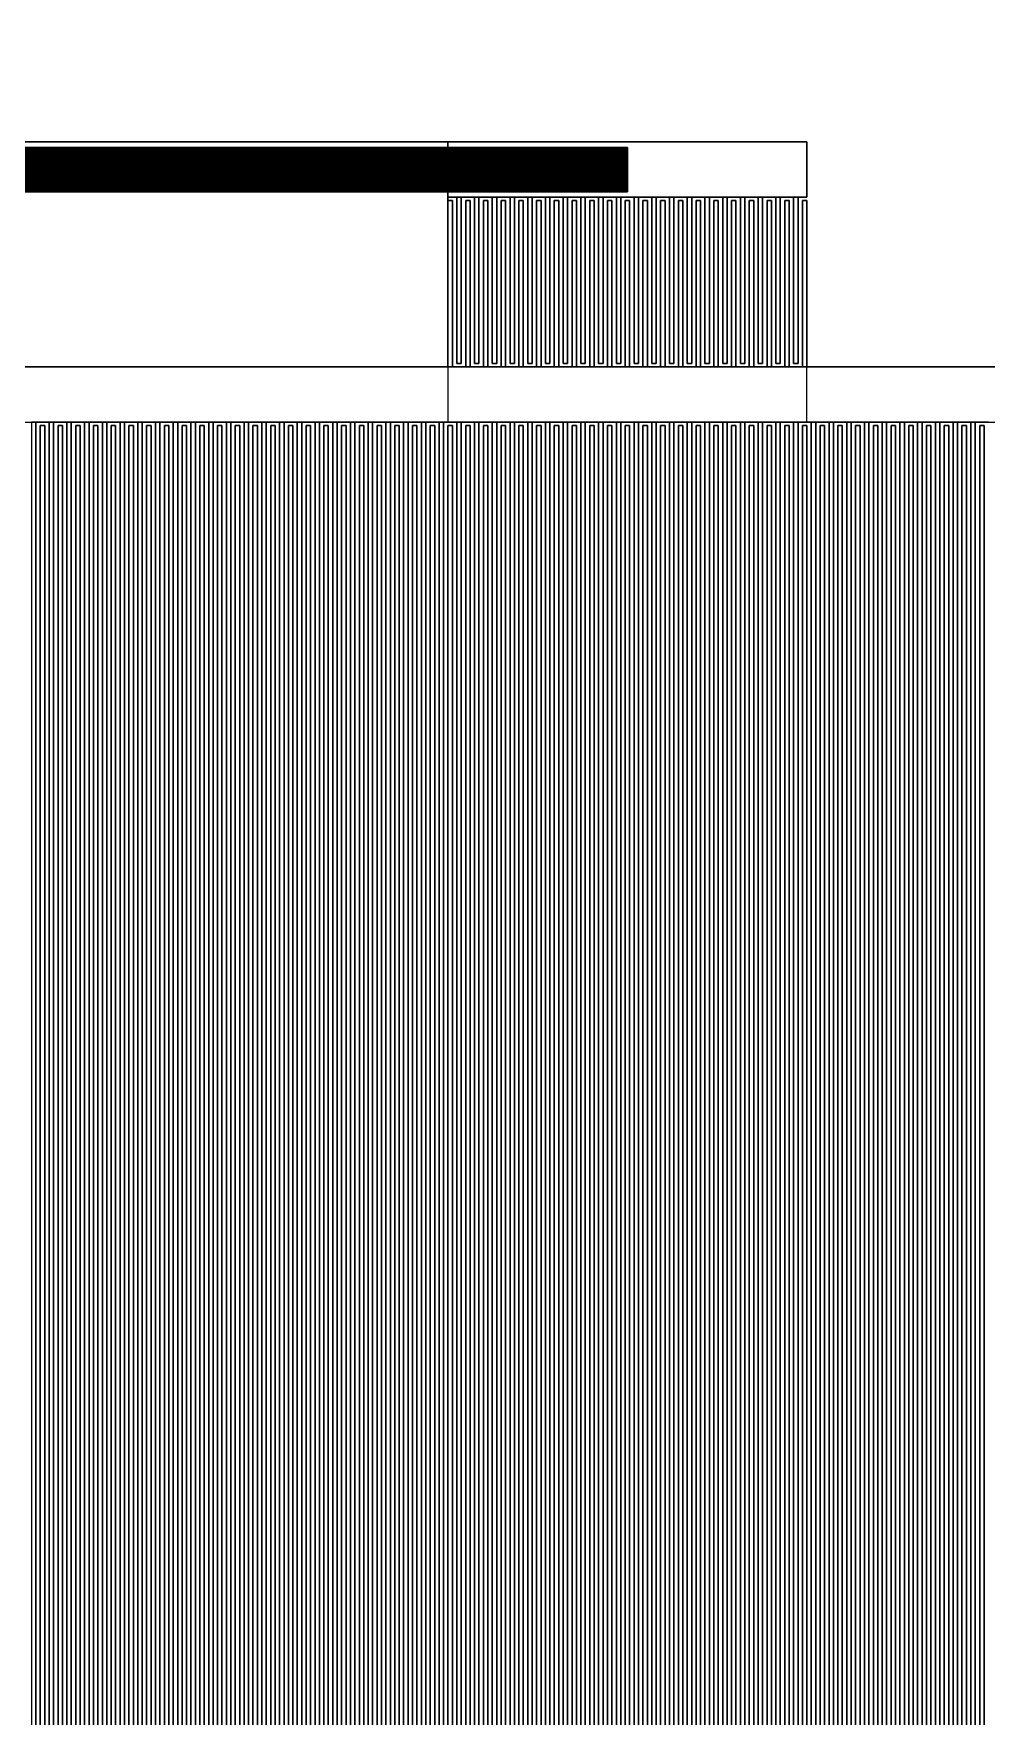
# Model space of a CAD drawing. Extents: x -11215 to 11250, y -11250 to 11250.
# Drawn here: x 2990 to 3420, y -4084 to -3324 of the extents above; entities that cross this region are included whole.
import ezdxf

# ---------------------------------------------------------------- set-up
doc = ezdxf.new("R2010")
doc.units = 0
doc.layers.get('0').update_dxf_attribs({"linetype": 'CONTINUOUS'})
doc.layers.add('CIF_NbWiring', color=7, linetype='CONTINUOUS')

# ---------------------------------------------------------------- blocks, each defined once
blk = doc.blocks.new('MS-Caps')
at = {"layer": 'CIF_NbWiring'}
blk.add_lwpolyline([(50, -3448.25), (54, -3448.25), (54, -3523.25), (56, -3523.25), (56, -3448.25), (62, -3448.25), (62, -3523.25), (64, -3523.25), (64, -3448.25), (70, -3448.25), (70, -3523.25), (72, -3523.25), (72, -3448.25), (78, -3448.25), (78, -3523.25), (80, -3523.25), (80, -3448.25), (86, -3448.25), (86, -3523.25), (88, -3523.25), (88, -3448.25), (94, -3448.25), (94, -3523.25), (96, -3523.25), (96, -3448.25), (102, -3448.25), (102, -3523.25), (104, -3523.25), (104, -3448.25), (110, -3448.25), (110, -3523.25), (112, -3523.25), (112, -3448.25), (118, -3448.25), (118, -3523.25), (120, -3523.25), (120, -3448.25), (126, -3448.25), (126, -3523.25), (128, -3523.25), (128, -3448.25), (134, -3448.25), (134, -3523.25), (136, -3523.25), (136, -3448.25), (142, -3448.25), (142, -3523.25), (144, -3523.25), (144, -3448.25), (150, -3448.25), (150, -3523.25), (152, -3523.25), (152, -3448.25), (158, -3448.25), (158, -3523.25), (160, -3523.25), (160, -3448.25), (166, -3448.25), (166, -3523.25), (168, -3523.25), (168, -3448.25), (174, -3448.25), (174, -3523.25), (176, -3523.25), (176, -3448.25), (182, -3448.25), (182, -3523.25), (184, -3523.25), (184, -3448.25), (190, -3448.25), (190, -3523.25), (192, -3523.25), (192, -3448.25), (198, -3448.25), (198, -3523.25), (200, -3523.25), (200, -3448.25), (206, -3448.25), (206, -3523.25), (208, -3523.25), (208, -3448.25), (212, -3448.25), (212, -3423.25), (50, -3423.25)], close=True, dxfattribs=at)
for points in [[(-136, -4549.75), (-136, -3549.75), (-130, -3549.75), (-130, -4549.75)], [(-128, -4549.75), (-128, -3549.75), (-122, -3549.75), (-122, -4549.75)], [(-120, -4549.75), (-120, -3549.75), (-114, -3549.75), (-114, -4549.75)], [(-112, -4549.75), (-112, -3549.75), (-106, -3549.75), (-106, -4549.75)], [(-104, -4549.75), (-104, -3549.75), (-98, -3549.75), (-98, -4549.75)], [(-96, -4549.75), (-96, -3549.75), (-90, -3549.75), (-90, -4549.75)], [(-88, -4549.75), (-88, -3549.75), (-82, -3549.75), (-82, -4549.75)], [(-80, -4549.75), (-80, -3549.75), (-74, -3549.75), (-74, -4549.75)], [(-72, -4549.75), (-72, -3549.75), (-66, -3549.75), (-66, -4549.75)], [(-64, -4549.75), (-64, -3549.75), (-58, -3549.75), (-58, -4549.75)], [(-56, -4549.75), (-56, -3549.75), (-50, -3549.75), (-50, -4549.75)], [(-48, -4549.75), (-48, -3549.75), (-42, -3549.75), (-42, -4549.75)], [(-40, -4549.75), (-40, -3549.75), (-34, -3549.75), (-34, -4549.75)], [(-32, -4549.75), (-32, -3549.75), (-26, -3549.75), (-26, -4549.75)], [(-24, -4549.75), (-24, -3549.75), (-18, -3549.75), (-18, -4549.75)], [(-16, -4549.75), (-16, -3549.75), (-10, -3549.75), (-10, -4549.75)], [(-8, -4549.75), (-8, -3549.75), (-2, -3549.75), (-2, -4549.75)], [(0, -4549.75), (0, -3549.75), (6, -3549.75), (6, -4549.75)], [(8, -4549.75), (8, -3549.75), (14, -3549.75), (14, -4549.75)], [(16, -4549.75), (16, -3549.75), (22, -3549.75), (22, -4549.75)], [(24, -4549.75), (24, -3549.75), (30, -3549.75), (30, -4549.75)], [(32, -4549.75), (32, -3549.75), (38, -3549.75), (38, -4549.75)], [(40, -4549.75), (40, -3549.75), (46, -3549.75), (46, -4549.75)], [(48, -4549.75), (48, -3549.75), (54, -3549.75), (54, -4549.75)], [(56, -4549.75), (56, -3549.75), (62, -3549.75), (62, -4549.75)], [(64, -4549.75), (64, -3549.75), (70, -3549.75), (70, -4549.75)], [(72, -4549.75), (72, -3549.75), (78, -3549.75), (78, -4549.75)], [(80, -4549.75), (80, -3549.75), (86, -3549.75), (86, -4549.75)], [(88, -4549.75), (88, -3549.75), (94, -3549.75), (94, -4549.75)], [(96, -4549.75), (96, -3549.75), (102, -3549.75), (102, -4549.75)], [(104, -4549.75), (104, -3549.75), (110, -3549.75), (110, -4549.75)], [(112, -4549.75), (112, -3549.75), (118, -3549.75), (118, -4549.75)], [(120, -4549.75), (120, -3549.75), (126, -3549.75), (126, -4549.75)], [(128, -4549.75), (128, -3549.75), (134, -3549.75), (134, -4549.75)], [(136, -4549.75), (136, -3549.75), (142, -3549.75), (142, -4549.75)], [(144, -4549.75), (144, -3549.75), (150, -3549.75), (150, -4549.75)], [(152, -4549.75), (152, -3549.75), (158, -3549.75), (158, -4549.75)], [(160, -4549.75), (160, -3549.75), (166, -3549.75), (166, -4549.75)], [(168, -4549.75), (168, -3549.75), (174, -3549.75), (174, -4549.75)], [(176, -4549.75), (176, -3549.75), (182, -3549.75), (182, -4549.75)], [(184, -4549.75), (184, -3549.75), (190, -3549.75), (190, -4549.75)], [(192, -4549.75), (192, -3549.75), (198, -3549.75), (198, -4549.75)], [(200, -4549.75), (200, -3549.75), (206, -3549.75), (206, -4549.75)], [(208, -4549.75), (208, -3549.75), (214, -3549.75), (214, -4549.75)], [(216, -4549.75), (216, -3549.75), (222, -3549.75), (222, -4549.75)], [(224, -4549.75), (224, -3549.75), (230, -3549.75), (230, -4549.75)], [(232, -4549.75), (232, -3549.75), (238, -3549.75), (238, -4549.75)], [(240, -4549.75), (240, -3549.75), (246, -3549.75), (246, -4549.75)], [(248, -4549.75), (248, -3549.75), (254, -3549.75), (254, -4549.75)], [(256, -4549.75), (256, -3549.75), (262, -3549.75), (262, -4549.75)], [(264, -4549.75), (264, -3549.75), (270, -3549.75), (270, -4549.75)], [(272, -4549.75), (272, -3549.75), (278, -3549.75), (278, -4549.75)], [(280, -4549.75), (280, -3549.75), (286, -3549.75), (286, -4549.75)], [(288, -4549.75), (288, -3549.75), (294, -3549.75)], [(1169.5, -3524.75), (212, -3524.75), (212, -3449.75), (210, -3449.75), (210, -3524.75), (204, -3524.75), (204, -3449.75), (202, -3449.75), (202, -3524.75), (196, -3524.75), (196, -3449.75), (194, -3449.75), (194, -3524.75), (188, -3524.75), (188, -3449.75), (186, -3449.75), (186, -3524.75), (180, -3524.75), (180, -3449.75), (178, -3449.75), (178, -3524.75), (172, -3524.75), (172, -3449.75), (170, -3449.75), (170, -3524.75), (164, -3524.75), (164, -3449.75), (162, -3449.75), (162, -3524.75), (156, -3524.75), (156, -3449.75), (154, -3449.75), (154, -3524.75), (148, -3524.75), (148, -3449.75), (146, -3449.75), (146, -3524.75), (140, -3524.75), (140, -3449.75), (138, -3449.75), (138, -3524.75), (132, -3524.75), (132, -3449.75), (130, -3449.75), (130, -3524.75), (124, -3524.75), (124, -3449.75), (122, -3449.75), (122, -3524.75), (116, -3524.75), (116, -3449.75), (114, -3449.75), (114, -3524.75), (108, -3524.75), (108, -3449.75), (106, -3449.75), (106, -3524.75), (100, -3524.75), (100, -3449.75), (98, -3449.75), (98, -3524.75), (92, -3524.75), (92, -3449.75), (90, -3449.75), (90, -3524.75), (84, -3524.75), (84, -3449.75), (82, -3449.75), (82, -3524.75), (76, -3524.75), (76, -3449.75), (74, -3449.75), (74, -3524.75), (68, -3524.75), (68, -3449.75), (66, -3449.75), (66, -3524.75), (60, -3524.75), (60, -3449.75), (58, -3449.75), (58, -3524.75), (52, -3524.75), (52, -3449.75), (50, -3449.75), (50, -3524.75), (-870, -3524.75)], [(292, -4551.25), (292, -3551.25), (290, -3551.25), (290, -4551.25)], [(284, -4551.25), (284, -3551.25), (282, -3551.25), (282, -4551.25)], [(276, -4551.25), (276, -3551.25), (274, -3551.25), (274, -4551.25)], [(268, -4551.25), (268, -3551.25), (266, -3551.25), (266, -4551.25)], [(260, -4551.25), (260, -3551.25), (258, -3551.25), (258, -4551.25)], [(252, -4551.25), (252, -3551.25), (250, -3551.25), (250, -4551.25)], [(244, -4551.25), (244, -3551.25), (242, -3551.25), (242, -4551.25)], [(236, -4551.25), (236, -3551.25), (234, -3551.25), (234, -4551.25)], [(228, -4551.25), (228, -3551.25), (226, -3551.25), (226, -4551.25)], [(220, -4551.25), (220, -3551.25), (218, -3551.25), (218, -4551.25)], [(212, -4551.25), (212, -3551.25), (210, -3551.25), (210, -4551.25)], [(204, -4551.25), (204, -3551.25), (202, -3551.25), (202, -4551.25)], [(196, -4551.25), (196, -3551.25), (194, -3551.25), (194, -4551.25)], [(188, -4551.25), (188, -3551.25), (186, -3551.25), (186, -4551.25)], [(180, -4551.25), (180, -3551.25), (178, -3551.25), (178, -4551.25)], [(172, -4551.25), (172, -3551.25), (170, -3551.25), (170, -4551.25)], [(164, -4551.25), (164, -3551.25), (162, -3551.25), (162, -4551.25)], [(156, -4551.25), (156, -3551.25), (154, -3551.25), (154, -4551.25)], [(148, -4551.25), (148, -3551.25), (146, -3551.25), (146, -4551.25)], [(140, -4551.25), (140, -3551.25), (138, -3551.25), (138, -4551.25)], [(132, -4551.25), (132, -3551.25), (130, -3551.25), (130, -4551.25)], [(124, -4551.25), (124, -3551.25), (122, -3551.25), (122, -4551.25)], [(116, -4551.25), (116, -3551.25), (114, -3551.25), (114, -4551.25)], [(108, -4551.25), (108, -3551.25), (106, -3551.25), (106, -4551.25)], [(100, -4551.25), (100, -3551.25), (98, -3551.25), (98, -4551.25)], [(92, -4551.25), (92, -3551.25), (90, -3551.25), (90, -4551.25)], [(84, -4551.25), (84, -3551.25), (82, -3551.25), (82, -4551.25)], [(76, -4551.25), (76, -3551.25), (74, -3551.25), (74, -4551.25)], [(68, -4551.25), (68, -3551.25), (66, -3551.25), (66, -4551.25)], [(60, -4551.25), (60, -3551.25), (58, -3551.25), (58, -4551.25)], [(52, -4551.25), (52, -3551.25), (50, -3551.25), (50, -4551.25)], [(44, -4551.25), (44, -3551.25), (42, -3551.25), (42, -4551.25)], [(36, -4551.25), (36, -3551.25), (34, -3551.25), (34, -4551.25)], [(28, -4551.25), (28, -3551.25), (26, -3551.25), (26, -4551.25)], [(20, -4551.25), (20, -3551.25), (18, -3551.25), (18, -4551.25)], [(12, -4551.25), (12, -3551.25), (10, -3551.25), (10, -4551.25)], [(4, -4551.25), (4, -3551.25), (2, -3551.25), (2, -4551.25)], [(-4, -4551.25), (-4, -3551.25), (-6, -3551.25), (-6, -4551.25)], [(-12, -4551.25), (-12, -3551.25), (-14, -3551.25), (-14, -4551.25)], [(-20, -4551.25), (-20, -3551.25), (-22, -3551.25), (-22, -4551.25)], [(-28, -4551.25), (-28, -3551.25), (-30, -3551.25), (-30, -4551.25)], [(-36, -4551.25), (-36, -3551.25), (-38, -3551.25), (-38, -4551.25)], [(-44, -4551.25), (-44, -3551.25), (-46, -3551.25), (-46, -4551.25)], [(-52, -4551.25), (-52, -3551.25), (-54, -3551.25), (-54, -4551.25)], [(-60, -4551.25), (-60, -3551.25), (-62, -3551.25), (-62, -4551.25)], [(-68, -4551.25), (-68, -3551.25), (-70, -3551.25), (-70, -4551.25)], [(-76, -4551.25), (-76, -3551.25), (-78, -3551.25), (-78, -4551.25)], [(-84, -4551.25), (-84, -3551.25), (-86, -3551.25), (-86, -4551.25)], [(-92, -4551.25), (-92, -3551.25), (-94, -3551.25), (-94, -4551.25)], [(-100, -4551.25), (-100, -3551.25), (-102, -3551.25), (-102, -4551.25)], [(-108, -4551.25), (-108, -3551.25), (-110, -3551.25), (-110, -4551.25)], [(-116, -4551.25), (-116, -3551.25), (-118, -3551.25), (-118, -4551.25)], [(-124, -4551.25), (-124, -3551.25), (-126, -3551.25), (-126, -4551.25)], [(-132, -4551.25), (-132, -3551.25), (-134, -3551.25), (-134, -4551.25)]]:
    blk.add_lwpolyline(points, dxfattribs=at)
blk = doc.blocks.new('MS-Caps_r')
at = {"layer": 'CIF_NbWiring'}
for points in [[(-1375, -3423.25), (212, -3423.25), (212, -3448.25), (208, -3448.25), (208, -3523.25), (206, -3523.25), (206, -3448.25), (200, -3448.25), (200, -3523.25), (198, -3523.25), (198, -3448.25), (192, -3448.25), (192, -3523.25), (190, -3523.25), (190, -3448.25), (184, -3448.25), (184, -3523.25), (182, -3523.25), (182, -3448.25), (176, -3448.25), (176, -3523.25), (174, -3523.25), (174, -3448.25), (168, -3448.25), (168, -3523.25), (166, -3523.25), (166, -3448.25), (160, -3448.25), (160, -3523.25), (158, -3523.25), (158, -3448.25), (152, -3448.25), (152, -3523.25), (150, -3523.25), (150, -3448.25), (144, -3448.25), (144, -3523.25), (142, -3523.25), (142, -3448.25), (136, -3448.25), (136, -3523.25), (134, -3523.25), (134, -3448.25), (128, -3448.25), (128, -3523.25), (126, -3523.25), (126, -3448.25), (120, -3448.25), (120, -3523.25), (118, -3523.25), (118, -3448.25), (112, -3448.25), (112, -3523.25), (110, -3523.25), (110, -3448.25), (104, -3448.25), (104, -3523.25), (102, -3523.25), (102, -3448.25), (96, -3448.25), (96, -3523.25), (94, -3523.25), (94, -3448.25), (88, -3448.25), (88, -3523.25), (86, -3523.25), (86, -3448.25), (80, -3448.25), (80, -3523.25), (78, -3523.25), (78, -3448.25), (72, -3448.25), (72, -3523.25), (70, -3523.25), (70, -3448.25), (64, -3448.25), (64, -3523.25), (62, -3523.25), (62, -3448.25), (56, -3448.25), (56, -3523.25), (54, -3523.25), (54, -3448.25), (50, -3448.25), (50, -3449.75), (52, -3449.75), (52, -3524.75), (58, -3524.75), (58, -3449.75), (60, -3449.75), (60, -3524.75), (66, -3524.75), (66, -3449.75), (68, -3449.75), (68, -3524.75), (74, -3524.75), (74, -3449.75), (76, -3449.75), (76, -3524.75), (82, -3524.75), (82, -3449.75), (84, -3449.75), (84, -3524.75), (90, -3524.75), (90, -3449.75), (92, -3449.75), (92, -3524.75), (98, -3524.75), (98, -3449.75), (100, -3449.75), (100, -3524.75), (106, -3524.75), (106, -3449.75), (108, -3449.75), (108, -3524.75), (114, -3524.75), (114, -3449.75), (116, -3449.75), (116, -3524.75), (122, -3524.75), (122, -3449.75), (124, -3449.75), (124, -3524.75), (130, -3524.75), (130, -3449.75), (132, -3449.75), (132, -3524.75), (138, -3524.75), (138, -3449.75), (140, -3449.75), (140, -3524.75), (146, -3524.75), (146, -3449.75), (148, -3449.75), (148, -3524.75), (154, -3524.75), (154, -3449.75), (156, -3449.75), (156, -3524.75), (162, -3524.75), (162, -3449.75), (164, -3449.75), (164, -3524.75), (170, -3524.75), (170, -3449.75), (172, -3449.75), (172, -3524.75), (178, -3524.75), (178, -3449.75), (180, -3449.75), (180, -3524.75), (186, -3524.75), (186, -3449.75), (188, -3449.75), (188, -3524.75), (194, -3524.75), (194, -3449.75), (196, -3449.75), (196, -3524.75), (202, -3524.75), (202, -3449.75), (204, -3449.75), (204, -3524.75), (210, -3524.75), (210, -3449.75), (212, -3449.75), (212, -3524.75), (1169.5, -3524.75)], [(294, -3549.75), (288, -3549.75), (288, -4549.75)], [(286, -4549.75), (286, -3549.75), (280, -3549.75), (280, -4549.75)], [(278, -4549.75), (278, -3549.75), (272, -3549.75), (272, -4549.75)], [(270, -4549.75), (270, -3549.75), (264, -3549.75), (264, -4549.75)], [(262, -4549.75), (262, -3549.75), (256, -3549.75), (256, -4549.75)], [(254, -4549.75), (254, -3549.75), (248, -3549.75), (248, -4549.75)], [(246, -4549.75), (246, -3549.75), (240, -3549.75), (240, -4549.75)], [(238, -4549.75), (238, -3549.75), (232, -3549.75), (232, -4549.75)], [(230, -4549.75), (230, -3549.75), (224, -3549.75), (224, -4549.75)], [(222, -4549.75), (222, -3549.75), (216, -3549.75), (216, -4549.75)], [(214, -4549.75), (214, -3549.75), (208, -3549.75), (208, -4549.75)], [(206, -4549.75), (206, -3549.75), (200, -3549.75), (200, -4549.75)], [(198, -4549.75), (198, -3549.75), (192, -3549.75), (192, -4549.75)], [(190, -4549.75), (190, -3549.75), (184, -3549.75), (184, -4549.75)], [(182, -4549.75), (182, -3549.75), (176, -3549.75), (176, -4549.75)], [(174, -4549.75), (174, -3549.75), (168, -3549.75), (168, -4549.75)], [(166, -4549.75), (166, -3549.75), (160, -3549.75), (160, -4549.75)], [(158, -4549.75), (158, -3549.75), (152, -3549.75), (152, -4549.75)], [(150, -4549.75), (150, -3549.75), (144, -3549.75), (144, -4549.75)], [(142, -4549.75), (142, -3549.75), (136, -3549.75), (136, -4549.75)], [(134, -4549.75), (134, -3549.75), (128, -3549.75), (128, -4549.75)], [(126, -4549.75), (126, -3549.75), (120, -3549.75), (120, -4549.75)], [(118, -4549.75), (118, -3549.75), (112, -3549.75), (112, -4549.75)], [(110, -4549.75), (110, -3549.75), (104, -3549.75), (104, -4549.75)], [(102, -4549.75), (102, -3549.75), (96, -3549.75), (96, -4549.75)], [(94, -4549.75), (94, -3549.75), (88, -3549.75), (88, -4549.75)], [(86, -4549.75), (86, -3549.75), (80, -3549.75), (80, -4549.75)], [(78, -4549.75), (78, -3549.75), (72, -3549.75), (72, -4549.75)], [(70, -4549.75), (70, -3549.75), (64, -3549.75), (64, -4549.75)], [(62, -4549.75), (62, -3549.75), (56, -3549.75), (56, -4549.75)], [(54, -4549.75), (54, -3549.75), (48, -3549.75), (48, -4549.75)], [(46, -4549.75), (46, -3549.75), (40, -3549.75), (40, -4549.75)], [(38, -4549.75), (38, -3549.75), (32, -3549.75), (32, -4549.75)], [(30, -4549.75), (30, -3549.75), (24, -3549.75), (24, -4549.75)], [(22, -4549.75), (22, -3549.75), (16, -3549.75), (16, -4549.75)], [(14, -4549.75), (14, -3549.75), (8, -3549.75), (8, -4549.75)], [(6, -4549.75), (6, -3549.75), (0, -3549.75), (0, -4549.75)], [(-2, -4549.75), (-2, -3549.75), (-8, -3549.75), (-8, -4549.75)], [(-10, -4549.75), (-10, -3549.75), (-16, -3549.75), (-16, -4549.75)], [(-18, -4549.75), (-18, -3549.75), (-24, -3549.75), (-24, -4549.75)], [(-26, -4549.75), (-26, -3549.75), (-32, -3549.75), (-32, -4549.75)], [(-34, -4549.75), (-34, -3549.75), (-40, -3549.75), (-40, -4549.75)], [(-42, -4549.75), (-42, -3549.75), (-48, -3549.75), (-48, -4549.75)], [(-50, -4549.75), (-50, -3549.75), (-56, -3549.75), (-56, -4549.75)], [(-58, -4549.75), (-58, -3549.75), (-64, -3549.75), (-64, -4549.75)], [(-66, -4549.75), (-66, -3549.75), (-72, -3549.75), (-72, -4549.75)], [(-74, -4549.75), (-74, -3549.75), (-80, -3549.75), (-80, -4549.75)], [(-82, -4549.75), (-82, -3549.75), (-88, -3549.75), (-88, -4549.75)], [(-90, -4549.75), (-90, -3549.75), (-96, -3549.75), (-96, -4549.75)], [(-98, -4549.75), (-98, -3549.75), (-104, -3549.75), (-104, -4549.75)], [(-106, -4549.75), (-106, -3549.75), (-112, -3549.75), (-112, -4549.75)], [(-114, -4549.75), (-114, -3549.75), (-120, -3549.75), (-120, -4549.75)], [(-122, -4549.75), (-122, -3549.75), (-128, -3549.75), (-128, -4549.75)], [(-130, -4549.75), (-130, -3549.75), (-136, -3549.75), (-136, -4549.75)], [(-134, -4551.25), (-134, -3551.25), (-132, -3551.25), (-132, -4551.25)], [(-126, -4551.25), (-126, -3551.25), (-124, -3551.25), (-124, -4551.25)], [(-118, -4551.25), (-118, -3551.25), (-116, -3551.25), (-116, -4551.25)], [(-110, -4551.25), (-110, -3551.25), (-108, -3551.25), (-108, -4551.25)], [(-102, -4551.25), (-102, -3551.25), (-100, -3551.25), (-100, -4551.25)], [(-94, -4551.25), (-94, -3551.25), (-92, -3551.25), (-92, -4551.25)], [(-86, -4551.25), (-86, -3551.25), (-84, -3551.25), (-84, -4551.25)], [(-78, -4551.25), (-78, -3551.25), (-76, -3551.25), (-76, -4551.25)], [(-70, -4551.25), (-70, -3551.25), (-68, -3551.25), (-68, -4551.25)], [(-62, -4551.25), (-62, -3551.25), (-60, -3551.25), (-60, -4551.25)], [(-54, -4551.25), (-54, -3551.25), (-52, -3551.25), (-52, -4551.25)], [(-46, -4551.25), (-46, -3551.25), (-44, -3551.25), (-44, -4551.25)], [(-38, -4551.25), (-38, -3551.25), (-36, -3551.25), (-36, -4551.25)], [(-30, -4551.25), (-30, -3551.25), (-28, -3551.25), (-28, -4551.25)], [(-22, -4551.25), (-22, -3551.25), (-20, -3551.25), (-20, -4551.25)], [(-14, -4551.25), (-14, -3551.25), (-12, -3551.25), (-12, -4551.25)], [(-6, -4551.25), (-6, -3551.25), (-4, -3551.25), (-4, -4551.25)], [(2, -4551.25), (2, -3551.25), (4, -3551.25), (4, -4551.25)], [(10, -4551.25), (10, -3551.25), (12, -3551.25), (12, -4551.25)], [(18, -4551.25), (18, -3551.25), (20, -3551.25), (20, -4551.25)], [(26, -4551.25), (26, -3551.25), (28, -3551.25), (28, -4551.25)], [(34, -4551.25), (34, -3551.25), (36, -3551.25), (36, -4551.25)], [(42, -4551.25), (42, -3551.25), (44, -3551.25), (44, -4551.25)], [(50, -4551.25), (50, -3551.25), (52, -3551.25), (52, -4551.25)], [(58, -4551.25), (58, -3551.25), (60, -3551.25), (60, -4551.25)], [(66, -4551.25), (66, -3551.25), (68, -3551.25), (68, -4551.25)], [(74, -4551.25), (74, -3551.25), (76, -3551.25), (76, -4551.25)], [(82, -4551.25), (82, -3551.25), (84, -3551.25), (84, -4551.25)], [(90, -4551.25), (90, -3551.25), (92, -3551.25), (92, -4551.25)], [(98, -4551.25), (98, -3551.25), (100, -3551.25), (100, -4551.25)], [(106, -4551.25), (106, -3551.25), (108, -3551.25), (108, -4551.25)], [(114, -4551.25), (114, -3551.25), (116, -3551.25), (116, -4551.25)], [(122, -4551.25), (122, -3551.25), (124, -3551.25), (124, -4551.25)], [(130, -4551.25), (130, -3551.25), (132, -3551.25), (132, -4551.25)], [(138, -4551.25), (138, -3551.25), (140, -3551.25), (140, -4551.25)], [(146, -4551.25), (146, -3551.25), (148, -3551.25), (148, -4551.25)], [(154, -4551.25), (154, -3551.25), (156, -3551.25), (156, -4551.25)], [(162, -4551.25), (162, -3551.25), (164, -3551.25), (164, -4551.25)], [(170, -4551.25), (170, -3551.25), (172, -3551.25), (172, -4551.25)], [(178, -4551.25), (178, -3551.25), (180, -3551.25), (180, -4551.25)], [(186, -4551.25), (186, -3551.25), (188, -3551.25), (188, -4551.25)], [(194, -4551.25), (194, -3551.25), (196, -3551.25), (196, -4551.25)], [(202, -4551.25), (202, -3551.25), (204, -3551.25), (204, -4551.25)], [(210, -4551.25), (210, -3551.25), (212, -3551.25), (212, -4551.25)], [(218, -4551.25), (218, -3551.25), (220, -3551.25), (220, -4551.25)], [(226, -4551.25), (226, -3551.25), (228, -3551.25), (228, -4551.25)], [(234, -4551.25), (234, -3551.25), (236, -3551.25), (236, -4551.25)], [(242, -4551.25), (242, -3551.25), (244, -3551.25), (244, -4551.25)], [(250, -4551.25), (250, -3551.25), (252, -3551.25), (252, -4551.25)], [(258, -4551.25), (258, -3551.25), (260, -3551.25), (260, -4551.25)], [(266, -4551.25), (266, -3551.25), (268, -3551.25), (268, -4551.25)], [(274, -4551.25), (274, -3551.25), (276, -3551.25), (276, -4551.25)], [(282, -4551.25), (282, -3551.25), (284, -3551.25), (284, -4551.25)], [(290, -4551.25), (290, -3551.25), (292, -3551.25), (292, -4551.25)], [(1169.5, -4576.25), (-870, -4576.25), (-870, -3524.75), (50, -3524.75), (50, -3423.25), (-1375, -3423.25), (-1375, -8800)]]:
    blk.add_lwpolyline(points, dxfattribs=at)
blk = doc.blocks.new('MS-Feeds_r')
at = {"layer": 'CIF_NbWiring'}
blk.add_lwpolyline([(-5200, 604.75), (-5200, -3375.25), (-1992, -3375.25), (-1992, -3395.25), (-5200, -3395.25), (-5200, -7375.25), (-1992, -7375.25), (-1992, -7395.25), (-5200, -7395.25), (-5200, -10000), (-4750, -10000), (-4750, -11000), (-5750, -11000), (-5750, -11250), (4750, -11250)], dxfattribs=at)
blk = doc.blocks.new('MS-Feeds')
at = {"layer": 'CIF_NbWiring'}
blk.add_lwpolyline([(-5300, 10000), (-5300, -10000), (-5750, -10000), (-5750, -11000), (-4750, -11000), (-4750, -10000), (-5200, -10000), (-5200, -7395.25), (-1992, -7395.25), (-1992, -7375.25), (-5200, -7375.25), (-5200, -3395.25), (-1992, -3395.25), (-1992, -3375.25), (-5200, -3375.25), (-5200, 604.75)], dxfattribs=at)

msp = doc.modelspace()

# ---------------------------------------------------------------- linework, layer by layer
at = {"layer": 'CIF_NbWiring'}
for points in [[(3177, -3397.75), (3339, -3397.75), (3339, -3372.75), (3177, -3372.75)], [(3177, -3474.25), (3179, -3474.25), (3179, -3399.25), (3177, -3399.25)], [(3181, -3472.75), (3183, -3472.75), (3183, -3397.75), (3181, -3397.75)], [(3185, -3474.25), (3187, -3474.25), (3187, -3399.25), (3185, -3399.25)], [(3189, -3472.75), (3191, -3472.75), (3191, -3397.75), (3189, -3397.75)], [(3193, -3474.25), (3195, -3474.25), (3195, -3399.25), (3193, -3399.25)], [(3197, -3472.75), (3199, -3472.75), (3199, -3397.75), (3197, -3397.75)], [(3201, -3474.25), (3203, -3474.25), (3203, -3399.25), (3201, -3399.25)], [(3205, -3472.75), (3207, -3472.75), (3207, -3397.75), (3205, -3397.75)], [(3209, -3474.25), (3211, -3474.25), (3211, -3399.25), (3209, -3399.25)], [(3213, -3472.75), (3215, -3472.75), (3215, -3397.75), (3213, -3397.75)], [(3217, -3474.25), (3219, -3474.25), (3219, -3399.25), (3217, -3399.25)], [(3221, -3472.75), (3223, -3472.75), (3223, -3397.75), (3221, -3397.75)], [(3225, -3474.25), (3227, -3474.25), (3227, -3399.25), (3225, -3399.25)], [(3229, -3472.75), (3231, -3472.75), (3231, -3397.75), (3229, -3397.75)], [(3233, -3474.25), (3235, -3474.25), (3235, -3399.25), (3233, -3399.25)], [(3237, -3472.75), (3239, -3472.75), (3239, -3397.75), (3237, -3397.75)], [(3241, -3474.25), (3243, -3474.25), (3243, -3399.25), (3241, -3399.25)], [(3245, -3472.75), (3247, -3472.75), (3247, -3397.75), (3245, -3397.75)], [(3249, -3474.25), (3251, -3474.25), (3251, -3399.25), (3249, -3399.25)], [(3253, -3472.75), (3255, -3472.75), (3255, -3397.75), (3253, -3397.75)], [(3257, -3474.25), (3259, -3474.25), (3259, -3399.25), (3257, -3399.25)], [(3261, -3472.75), (3263, -3472.75), (3263, -3397.75), (3261, -3397.75)], [(3265, -3474.25), (3267, -3474.25), (3267, -3399.25), (3265, -3399.25)], [(3269, -3472.75), (3271, -3472.75), (3271, -3397.75), (3269, -3397.75)], [(3273, -3474.25), (3275, -3474.25), (3275, -3399.25), (3273, -3399.25)], [(3277, -3472.75), (3279, -3472.75), (3279, -3397.75), (3277, -3397.75)], [(3281, -3474.25), (3283, -3474.25), (3283, -3399.25), (3281, -3399.25)], [(3285, -3472.75), (3287, -3472.75), (3287, -3397.75), (3285, -3397.75)], [(3289, -3474.25), (3291, -3474.25), (3291, -3399.25), (3289, -3399.25)], [(3293, -3472.75), (3295, -3472.75), (3295, -3397.75), (3293, -3397.75)], [(3297, -3474.25), (3299, -3474.25), (3299, -3399.25), (3297, -3399.25)], [(3301, -3472.75), (3303, -3472.75), (3303, -3397.75), (3301, -3397.75)], [(3305, -3474.25), (3307, -3474.25), (3307, -3399.25), (3305, -3399.25)], [(3309, -3472.75), (3311, -3472.75), (3311, -3397.75), (3309, -3397.75)], [(3313, -3474.25), (3315, -3474.25), (3315, -3399.25), (3313, -3399.25)], [(3317, -3472.75), (3319, -3472.75), (3319, -3397.75), (3317, -3397.75)], [(3321, -3474.25), (3323, -3474.25), (3323, -3399.25), (3321, -3399.25)], [(3325, -3472.75), (3327, -3472.75), (3327, -3397.75), (3325, -3397.75)], [(3329, -3474.25), (3331, -3474.25), (3331, -3399.25), (3329, -3399.25)], [(3333, -3472.75), (3335, -3472.75), (3335, -3397.75), (3333, -3397.75)], [(3337, -3474.25), (3339, -3474.25), (3339, -3399.25), (3337, -3399.25)], [(2257, -3499.25), (4259, -3499.25), (4259, -3474.25), (2257, -3474.25)], [(3177, -3499.25), (3339, -3499.25), (3339, -3474.25), (3177, -3474.25)], [(2989, -4499.25), (2991, -4499.25), (2991, -3499.25), (2989, -3499.25)], [(2993, -4500.75), (2995, -4500.75), (2995, -3500.75), (2993, -3500.75)], [(2997, -4499.25), (2999, -4499.25), (2999, -3499.25), (2997, -3499.25)], [(3001, -4500.75), (3003, -4500.75), (3003, -3500.75), (3001, -3500.75)], [(3005, -4499.25), (3007, -4499.25), (3007, -3499.25), (3005, -3499.25)], [(3009, -4500.75), (3011, -4500.75), (3011, -3500.75), (3009, -3500.75)], [(3013, -4499.25), (3015, -4499.25), (3015, -3499.25), (3013, -3499.25)], [(3017, -4500.75), (3019, -4500.75), (3019, -3500.75), (3017, -3500.75)], [(3021, -4499.25), (3023, -4499.25), (3023, -3499.25), (3021, -3499.25)], [(3025, -4500.75), (3027, -4500.75), (3027, -3500.75), (3025, -3500.75)], [(3029, -4499.25), (3031, -4499.25), (3031, -3499.25), (3029, -3499.25)], [(3033, -4500.75), (3035, -4500.75), (3035, -3500.75), (3033, -3500.75)], [(3037, -4499.25), (3039, -4499.25), (3039, -3499.25), (3037, -3499.25)], [(3041, -4500.75), (3043, -4500.75), (3043, -3500.75), (3041, -3500.75)], [(3045, -4499.25), (3047, -4499.25), (3047, -3499.25), (3045, -3499.25)], [(3049, -4500.75), (3051, -4500.75), (3051, -3500.75), (3049, -3500.75)], [(3053, -4499.25), (3055, -4499.25), (3055, -3499.25), (3053, -3499.25)], [(3057, -4500.75), (3059, -4500.75), (3059, -3500.75), (3057, -3500.75)], [(3061, -4499.25), (3063, -4499.25), (3063, -3499.25), (3061, -3499.25)], [(3065, -4500.75), (3067, -4500.75), (3067, -3500.75), (3065, -3500.75)], [(3069, -4499.25), (3071, -4499.25), (3071, -3499.25), (3069, -3499.25)], [(3073, -4500.75), (3075, -4500.75), (3075, -3500.75), (3073, -3500.75)], [(3077, -4499.25), (3079, -4499.25), (3079, -3499.25), (3077, -3499.25)], [(3081, -4500.75), (3083, -4500.75), (3083, -3500.75), (3081, -3500.75)], [(3085, -4499.25), (3087, -4499.25), (3087, -3499.25), (3085, -3499.25)], [(3089, -4500.75), (3091, -4500.75), (3091, -3500.75), (3089, -3500.75)], [(3093, -4499.25), (3095, -4499.25), (3095, -3499.25), (3093, -3499.25)], [(3097, -4500.75), (3099, -4500.75), (3099, -3500.75), (3097, -3500.75)], [(3101, -4499.25), (3103, -4499.25), (3103, -3499.25), (3101, -3499.25)], [(3105, -4500.75), (3107, -4500.75), (3107, -3500.75), (3105, -3500.75)], [(3109, -4499.25), (3111, -4499.25), (3111, -3499.25), (3109, -3499.25)], [(3113, -4500.75), (3115, -4500.75), (3115, -3500.75), (3113, -3500.75)], [(3117, -4499.25), (3119, -4499.25), (3119, -3499.25), (3117, -3499.25)], [(3121, -4500.75), (3123, -4500.75), (3123, -3500.75), (3121, -3500.75)], [(3125, -4499.25), (3127, -4499.25), (3127, -3499.25), (3125, -3499.25)], [(3129, -4500.75), (3131, -4500.75), (3131, -3500.75), (3129, -3500.75)], [(3133, -4499.25), (3135, -4499.25), (3135, -3499.25), (3133, -3499.25)], [(3137, -4500.75), (3139, -4500.75), (3139, -3500.75), (3137, -3500.75)], [(3141, -4499.25), (3143, -4499.25), (3143, -3499.25), (3141, -3499.25)], [(3145, -4500.75), (3147, -4500.75), (3147, -3500.75), (3145, -3500.75)], [(3149, -4499.25), (3151, -4499.25), (3151, -3499.25), (3149, -3499.25)], [(3153, -4500.75), (3155, -4500.75), (3155, -3500.75), (3153, -3500.75)], [(3157, -4499.25), (3159, -4499.25), (3159, -3499.25), (3157, -3499.25)], [(3161, -4500.75), (3163, -4500.75), (3163, -3500.75), (3161, -3500.75)], [(3165, -4499.25), (3167, -4499.25), (3167, -3499.25), (3165, -3499.25)], [(3169, -4500.75), (3171, -4500.75), (3171, -3500.75), (3169, -3500.75)], [(3173, -4499.25), (3175, -4499.25), (3175, -3499.25), (3173, -3499.25)], [(3177, -4500.75), (3179, -4500.75), (3179, -3500.75), (3177, -3500.75)], [(3181, -4499.25), (3183, -4499.25), (3183, -3499.25), (3181, -3499.25)], [(3185, -4500.75), (3187, -4500.75), (3187, -3500.75), (3185, -3500.75)], [(3189, -4499.25), (3191, -4499.25), (3191, -3499.25), (3189, -3499.25)], [(3193, -4500.75), (3195, -4500.75), (3195, -3500.75), (3193, -3500.75)], [(3197, -4499.25), (3199, -4499.25), (3199, -3499.25), (3197, -3499.25)], [(3201, -4500.75), (3203, -4500.75), (3203, -3500.75), (3201, -3500.75)], [(3205, -4499.25), (3207, -4499.25), (3207, -3499.25), (3205, -3499.25)], [(3209, -4500.75), (3211, -4500.75), (3211, -3500.75), (3209, -3500.75)], [(3213, -4499.25), (3215, -4499.25), (3215, -3499.25), (3213, -3499.25)], [(3217, -4500.75), (3219, -4500.75), (3219, -3500.75), (3217, -3500.75)], [(3221, -4499.25), (3223, -4499.25), (3223, -3499.25), (3221, -3499.25)], [(3225, -4500.75), (3227, -4500.75), (3227, -3500.75), (3225, -3500.75)], [(3229, -4499.25), (3231, -4499.25), (3231, -3499.25), (3229, -3499.25)], [(3233, -4500.75), (3235, -4500.75), (3235, -3500.75), (3233, -3500.75)], [(3237, -4499.25), (3239, -4499.25), (3239, -3499.25), (3237, -3499.25)], [(3241, -4500.75), (3243, -4500.75), (3243, -3500.75), (3241, -3500.75)], [(3245, -4499.25), (3247, -4499.25), (3247, -3499.25), (3245, -3499.25)], [(3249, -4500.75), (3251, -4500.75), (3251, -3500.75), (3249, -3500.75)], [(3253, -4499.25), (3255, -4499.25), (3255, -3499.25), (3253, -3499.25)], [(3257, -4500.75), (3259, -4500.75), (3259, -3500.75), (3257, -3500.75)], [(3261, -4499.25), (3263, -4499.25), (3263, -3499.25), (3261, -3499.25)], [(3265, -4500.75), (3267, -4500.75), (3267, -3500.75), (3265, -3500.75)], [(3269, -4499.25), (3271, -4499.25), (3271, -3499.25), (3269, -3499.25)], [(3273, -4500.75), (3275, -4500.75), (3275, -3500.75), (3273, -3500.75)], [(3277, -4499.25), (3279, -4499.25), (3279, -3499.25), (3277, -3499.25)], [(3281, -4500.75), (3283, -4500.75), (3283, -3500.75), (3281, -3500.75)], [(3285, -4499.25), (3287, -4499.25), (3287, -3499.25), (3285, -3499.25)], [(3289, -4500.75), (3291, -4500.75), (3291, -3500.75), (3289, -3500.75)], [(3293, -4499.25), (3295, -4499.25), (3295, -3499.25), (3293, -3499.25)], [(3297, -4500.75), (3299, -4500.75), (3299, -3500.75), (3297, -3500.75)], [(3301, -4499.25), (3303, -4499.25), (3303, -3499.25), (3301, -3499.25)], [(3305, -4500.75), (3307, -4500.75), (3307, -3500.75), (3305, -3500.75)], [(3309, -4499.25), (3311, -4499.25), (3311, -3499.25), (3309, -3499.25)], [(3313, -4500.75), (3315, -4500.75), (3315, -3500.75), (3313, -3500.75)], [(3317, -4499.25), (3319, -4499.25), (3319, -3499.25), (3317, -3499.25)], [(3321, -4500.75), (3323, -4500.75), (3323, -3500.75), (3321, -3500.75)], [(3325, -4499.25), (3327, -4499.25), (3327, -3499.25), (3325, -3499.25)], [(3329, -4500.75), (3331, -4500.75), (3331, -3500.75), (3329, -3500.75)], [(3333, -4499.25), (3335, -4499.25), (3335, -3499.25), (3333, -3499.25)], [(3337, -4500.75), (3339, -4500.75), (3339, -3500.75), (3337, -3500.75)], [(3341, -4499.25), (3343, -4499.25), (3343, -3499.25), (3341, -3499.25)], [(3345, -4500.75), (3347, -4500.75), (3347, -3500.75), (3345, -3500.75)], [(3349, -4499.25), (3351, -4499.25), (3351, -3499.25), (3349, -3499.25)], [(3353, -4500.75), (3355, -4500.75), (3355, -3500.75), (3353, -3500.75)], [(3357, -4499.25), (3359, -4499.25), (3359, -3499.25), (3357, -3499.25)], [(3361, -4500.75), (3363, -4500.75), (3363, -3500.75), (3361, -3500.75)], [(3365, -4499.25), (3367, -4499.25), (3367, -3499.25), (3365, -3499.25)], [(3369, -4500.75), (3371, -4500.75), (3371, -3500.75), (3369, -3500.75)], [(3373, -4499.25), (3375, -4499.25), (3375, -3499.25), (3373, -3499.25)], [(3377, -4500.75), (3379, -4500.75), (3379, -3500.75), (3377, -3500.75)], [(3381, -4499.25), (3383, -4499.25), (3383, -3499.25), (3381, -3499.25)], [(3385, -4500.75), (3387, -4500.75), (3387, -3500.75), (3385, -3500.75)], [(3389, -4499.25), (3391, -4499.25), (3391, -3499.25), (3389, -3499.25)], [(3393, -4500.75), (3395, -4500.75), (3395, -3500.75), (3393, -3500.75)], [(3397, -4499.25), (3399, -4499.25), (3399, -3499.25), (3397, -3499.25)], [(3401, -4500.75), (3403, -4500.75), (3403, -3500.75), (3401, -3500.75)], [(3405, -4499.25), (3407, -4499.25), (3407, -3499.25), (3405, -3499.25)], [(3409, -4500.75), (3411, -4500.75), (3411, -3500.75), (3409, -3500.75)], [(3413, -4499.25), (3415, -4499.25), (3415, -3499.25), (3413, -3499.25)], [(3417, -4500.75), (3419, -4500.75), (3419, -3500.75), (3417, -3500.75)]]:
    msp.add_lwpolyline(points, close=True, dxfattribs=at)
at = {"layer": 'CIF_NbWiring', "const_width": 20}
msp.add_lwpolyline([(0, -3385.25), (3258, -3385.25)], dxfattribs=at)

# ---------------------------------------------------------------- block references
for name, p in [('MS-Feeds_r', (5250, 0)), ('MS-Feeds', (5250, 0)), ('MS-Caps_r', (3127, 50.5)), ('MS-Caps', (3127, 50.5))]:
    msp.add_blockref(name, p)

doc.saveas('drawing.dxf')
